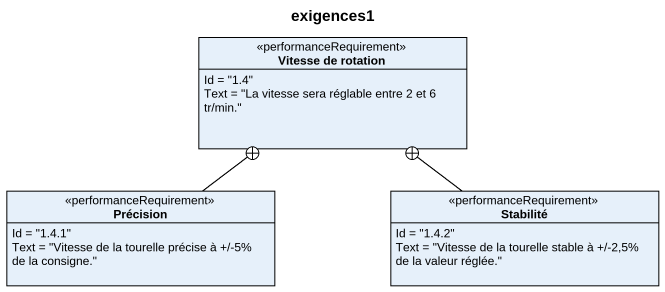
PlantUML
@startuml
title exigences1
hide circle
hide empty members
class "Vitesse de rotation" as Vitesse_de_rotation <<performanceRequirement>> {
  Id = "1.4"
  Text = "La vitesse sera réglable entre 2 et 6 tr/min."
}
class Précision <<performanceRequirement>> {
  Id = "1.4.1"
  Text = "Vitesse de la tourelle précise à +/-5% de la consigne."
}
class Stabilité <<performanceRequirement>> {
  Id = "1.4.2"
  Text = "Vitesse de la tourelle stable à +/-2,5% de la valeur réglée."
}
Précision -up-+ Vitesse_de_rotation
Stabilité -up-+ Vitesse_de_rotation
@enduml
